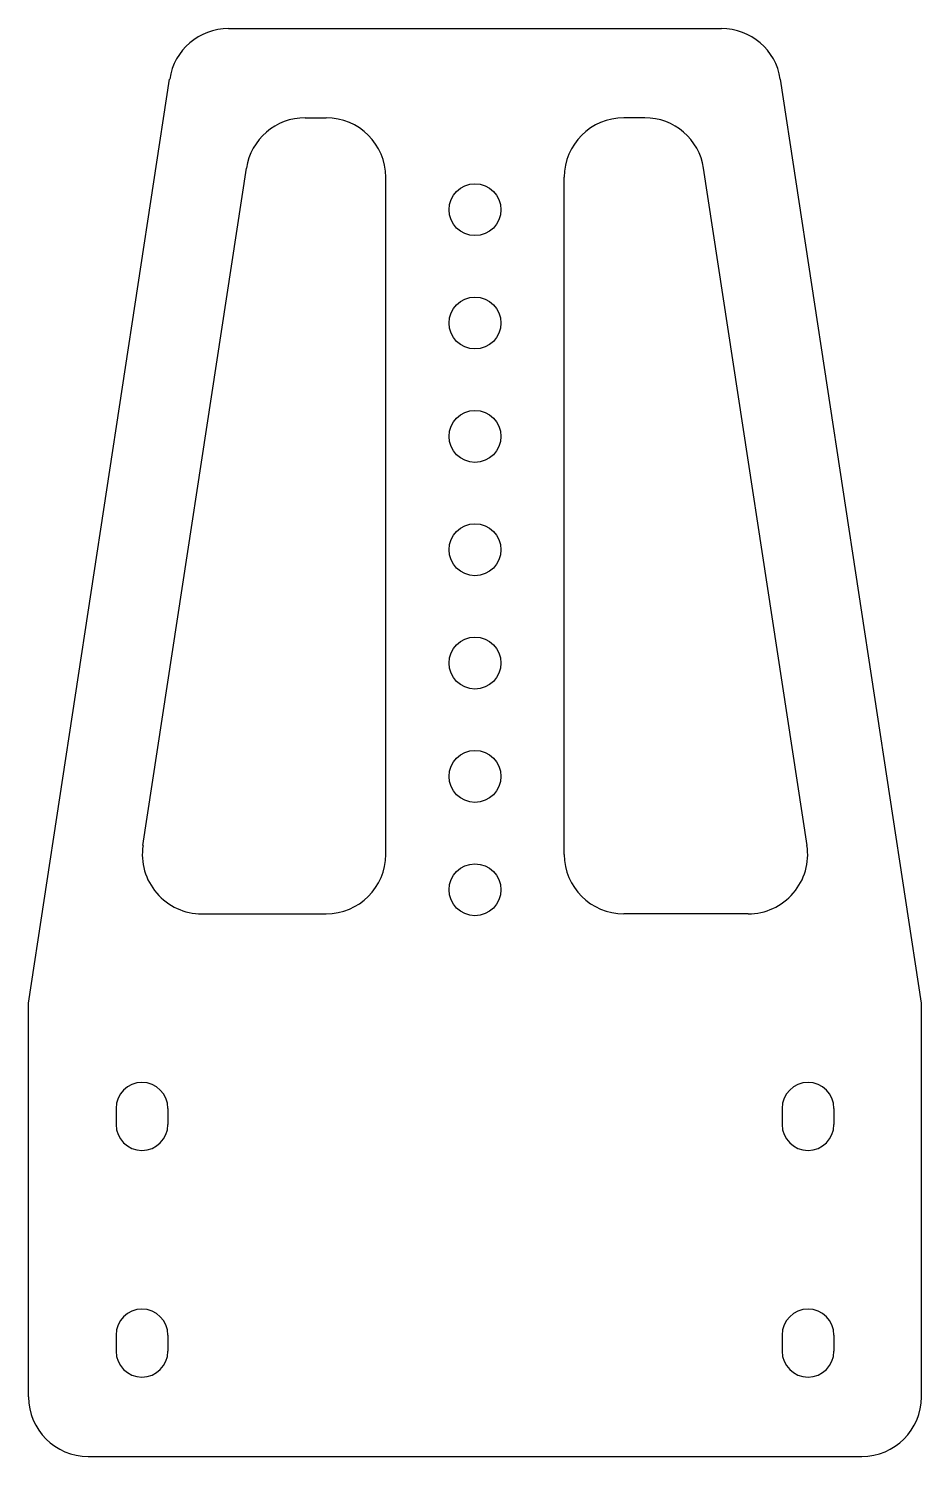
# Model space of a CAD drawing. Header units: millimetres. Extents: x 0 to 150, y 0 to 240.
import ezdxf

# ---------------------------------------------------------------- set-up
doc = ezdxf.new("R2010")
doc.units = ezdxf.units.MM

msp = doc.modelspace()

# ---------------------------------------------------------------- linework, layer by layer
at = {"color": 7, "linetype": 'Continuous', "lineweight": 25}
for p, q in [((33.59, 240), (116.41, 240)), ((0, 76.2), (23.7, 231.51)), ((150, 76.2), (126.3, 231.51)), ((46.47, 225), (50, 225)), ((103.53, 225), (100, 225)), ((19.22, 102.71), (36.59, 216.51)), ((130.78, 102.71), (113.41, 216.51)), ((60, 101.2), (60, 215)), ((90, 101.2), (90, 215)), ((29.11, 91.2), (50, 91.2)), ((120.89, 91.2), (100, 91.2)), ((0, 10), (0, 76.2)), ((150, 10), (150, 76.2)), ((14.69, 58.5), (14.69, 55.8)), ((23.41, 58.5), (23.41, 55.8)), ((126.59, 58.5), (126.59, 55.8)), ((135.31, 58.5), (135.31, 55.8)), ((14.69, 20.4), (14.69, 17.7)), ((23.41, 20.4), (23.41, 17.7)), ((126.59, 20.4), (126.59, 17.7)), ((135.31, 20.4), (135.31, 17.7)), ((10, 0), (140, 0))]:
    msp.add_line(p, q, dxfattribs=at)
for centre in [(75, 209.55), (75, 190.5), (75, 171.45), (75, 152.4), (75, 133.35), (75, 114.3), (75, 95.25)]:
    msp.add_circle(centre, 4.36, dxfattribs=at)
for centre, radius, start, end in [((116.41, 230), 10, 8.6778, 90), ((33.59, 230), 10, 90, 171.3222), ((46.47, 215), 10, 90, 171.3222), ((50, 215), 10, 0, 90), ((100, 215), 10, 90, 180), ((103.53, 215), 10, 8.6778, 90), ((29.11, 101.2), 10, 171.3222, 270), ((50, 101.2), 10, 270, 0), ((100, 101.2), 10, 180, 270), ((120.89, 101.2), 10, 270, 8.6778), ((19.05, 58.5), 4.36, 0, 180), ((130.95, 58.5), 4.36, 0, 180), ((19.05, 55.8), 4.36, 180, 0), ((130.95, 55.8), 4.36, 180, 0), ((19.05, 20.4), 4.36, 0, 180), ((130.95, 20.4), 4.36, 0, 180), ((19.05, 17.7), 4.36, 180, 0), ((130.95, 17.7), 4.36, 180, 0), ((10, 10), 10, 180, 270), ((140, 10), 10, 270, 0)]:
    msp.add_arc(centre, radius, start, end, dxfattribs=at)

doc.saveas('drawing.dxf')
